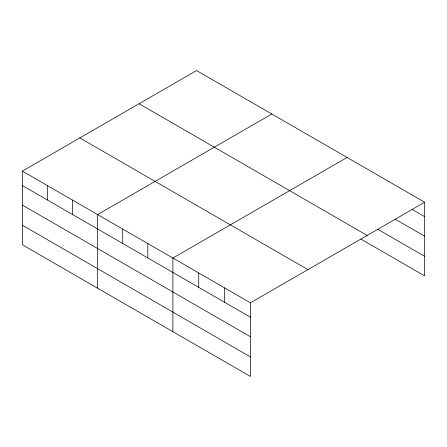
<?xml version="1.0" encoding="UTF-8"?>
<svg xmlns="http://www.w3.org/2000/svg" width="447" height="447" viewBox="0 0 447 447"><rect width="100%" height="100%" fill="white"/><g stroke="black" fill="none" stroke-linecap="round" stroke-linejoin="round"><path stroke-width="0.67" d="M250.449 336.764L250.449 302.815L22.35 171.123L22.35 244.76L250.449 376.452L250.449 336.764L22.35 205.072M360.925 239.089L424.65 275.877L424.65 202.24L196.551 70.548L22.35 171.123M271.821 114.007L97.625 214.577L97.625 288.22M347.096 157.461L172.894 258.036L172.894 331.68M250.449 302.815L424.65 202.24M412.022 209.358L424.65 216.644M395.193 219.186L424.65 236.195M377.754 229.261L424.65 256.332M139.062 103.738L367.166 235.429M79.834 137.933L307.938 269.625M22.35 185.527L250.449 317.219M22.35 225.215L250.449 356.907M224.601 287.885L224.601 302.295M198.747 272.961L198.747 287.371M147.806 243.554L147.806 257.958M122.713 229.065L122.713 243.47M72.531 200.094L72.531 214.499M47.443 185.606L47.443 200.01"/></g></svg>
